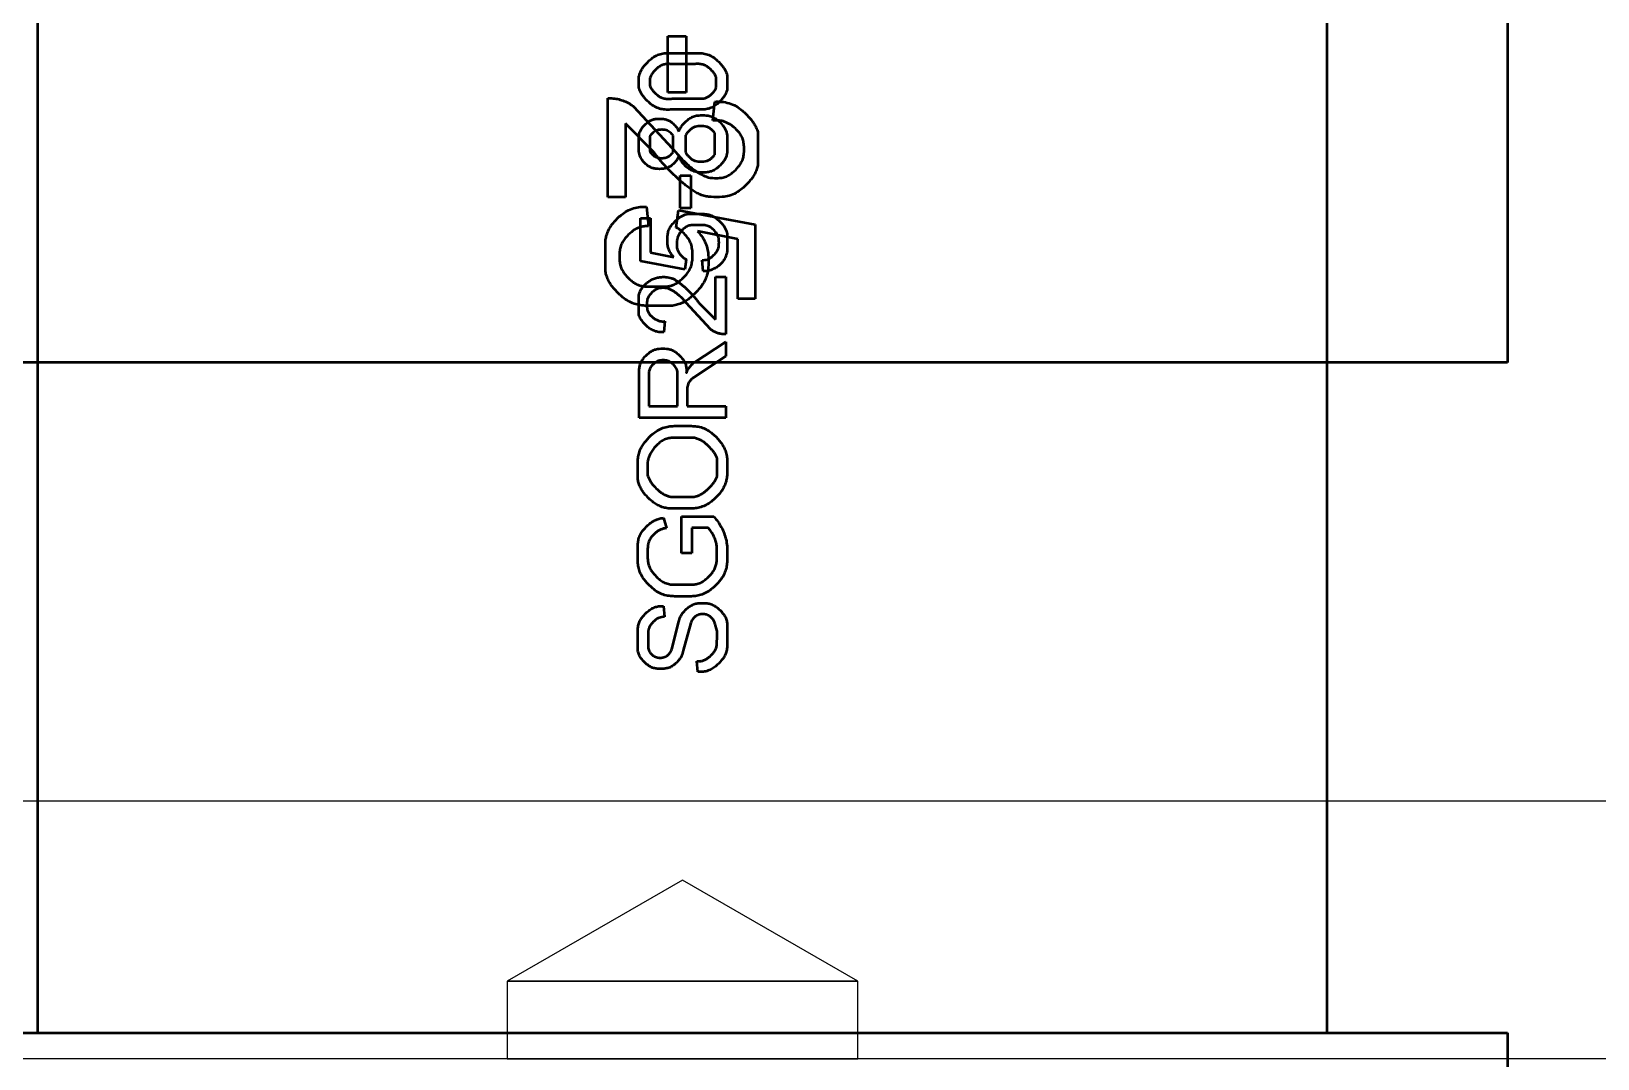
# Model space of a CAD drawing. Header units: millimetres. Extents: x 7017 to 8664, y 4331 to 5546.
# Drawn here: x 7794.73 to 7825.1, y 4644.69 to 4664.61 of the extents above; entities that cross this region are included whole.
import ezdxf

# ---------------------------------------------------------------- set-up
doc = ezdxf.new("R2010")
doc.units = ezdxf.units.MM
doc.linetypes.add('DASHED2', pattern=[0])
for name, color, linetype in [('LP', 8, 'Continuous'), ('msm_DashLine', 8, 'DASHED2'), ('PH', 71, 'Continuous'), ('PS', 13, 'Continuous'), ('PS2_O', 7, 'Continuous'), ('PS_P', 2, 'Continuous')]:
    doc.layers.add(name, color=color, linetype=linetype)
doc.layers.add('msm_OutLine', color=7, linetype='Continuous', lineweight=50)

# ---------------------------------------------------------------- blocks, each defined once
blk = doc.blocks.new('A$C341205500')
at = {"layer": 'msm_DashLine'}
for p, q in [((15.99997691236058, 23.96300135219008), (12.59997649475918, 22.00001019584124)), ((19.39997663781105, 22.00001019584124), (15.99997622020601, 23.96300135219008)), ((12.59997656628548, 22.00001023713685), (19.39997656628475, 22.00001023713685)), ((12.59997656628548, 22.00001023713685), (12.59997656628548, 20.50001023713685)), ((19.39997656628475, 22.00001023713685), (12.59997656628548, 22.00001023713685)), ((19.39997656628475, 20.50001023713685), (19.39997656628475, 22.00001023713685)), ((12.59997656628548, 20.50001023713685), (19.39997656628475, 20.50001023713685)), ((19.39997656628475, 20.50001023713685), (12.59997656628548, 20.50001023713685))]:
    blk.add_line(p, q, dxfattribs=at)
at = {"layer": 'msm_OutLine', "color": 100}
for p, q in [((3.499976566283294, 21.00001023713685), (3.499976566283294, 47.00001023713685)), ((28.49997656628329, 47.00001023713685), (28.49997656628329, 21.00001023713685)), ((15.83005299694923, 39.99795811286276), (16.20781417129911, 39.99795811286276)), ((15.15462746070261, 39.328936281815), (15.15462746070261, 39.54061897054453)), ((15.3663101491984, 39.50668705322914), (15.3663101491984, 39.36897926915663)), ((16.22466421583522, 39.78627542436789), (15.80527384412198, 39.78627542436789)), ((16.65469984774245, 39.32935570446352), (16.65469984774245, 39.53158100732162)), ((16.86638253623823, 39.57197936887496), (16.86638253623823, 39.28973578390196)), ((15.79447546572919, 39.11725359284901), (16.32802903156698, 39.11725359284901)), ((16.32802903156698, 38.90557090435414), (15.81319582564174, 38.90557090435414)), ((15.15462746070261, 38.08940037875527), (15.15462746070261, 38.38209742984054)), ((15.3644674489733, 38.38189926938958), (15.3644674489733, 38.09731470441602)), ((15.81616783742356, 38.07545217642837), (15.81616783742356, 38.40376179737723)), ((16.06065771859357, 38.4063418048745), (16.06065771859357, 38.07225777603071)), ((16.62632203427347, 38.02764095494513), (16.62632203427347, 38.45095862596008)), ((16.86638253623823, 38.40300436206053), (16.86638253623823, 38.07372017959096)), ((15.95823766792091, 36.99099089514766), (15.95823766792091, 37.62342559481931)), ((15.95823766792091, 37.62342559481931), (16.16469362359567, 37.62342559481931)), ((16.16469362359567, 37.62342559481931), (16.16469362359567, 36.99099089514766)), ((15.18337449250612, 35.96789392792653), (15.18337449250612, 36.80155785020906)), ((15.18337449250612, 36.80155785020906), (15.37937698206952, 36.80155785020906)), ((15.37937698206952, 36.80155785020906), (15.37937698206952, 36.1325360191604)), ((16.16469362359567, 36.99099089514766), (15.95823766792091, 36.99099089514766)), ((16.11111960978087, 36.87995884603515), (16.42211022655465, 36.87995884603515)), ((16.41165676044693, 36.66304942424995), (16.17122703991481, 36.66304942424995)), ((16.86638253623823, 36.49318059996131), (16.86638253623823, 36.15344295138129)), ((16.04578544659307, 35.80586520321867), (15.18337449250612, 35.96789392792653)), ((15.37937698206952, 36.1325360191604), (15.83148939133389, 36.04106819069693)), ((16.07191911186601, 35.99925432625696), (16.04578544659307, 35.80586520321867)), ((16.40296057481828, 35.76963835491733), (16.38290972864343, 35.98618749361958)), ((16.63901964834076, 34.8327464547956), (16.63901964834076, 35.65857027749644)), ((16.63901964834076, 35.65857027749644), (16.83763550443473, 35.65857027749644)), ((16.83763550443473, 35.65857027749644), (16.83763550443473, 34.54788950329385)), ((15.15462746070261, 34.92428625675348), (15.15462746070261, 35.30344975315074)), ((16.54493845334946, 34.64458406481299), (16.06930574533908, 35.15941727073823)), ((16.31757556545563, 35.15941727073641), (16.63901964834076, 34.8327464547956)), ((15.6590072005165, 34.79877268993823), (15.63810026829742, 34.58709000120689)), ((16.21826763741046, 33.9930717895013), (16.83763550443473, 34.40075696779422)), ((16.83763550443473, 34.40075696779422), (16.83763550443473, 34.12374011587326)), ((16.83763550443473, 34.12374011587326), (16.20520080477218, 33.70298810495387)), ((15.16246756028704, 32.929431612798), (15.16246756028704, 33.82058959868118)), ((15.34801658373908, 33.80490939952233), (15.34801658373908, 33.15156776764434)), ((15.90205028757555, 33.15156776764434), (15.90205028757555, 33.72650840369261)), ((16.09282604408872, 33.46517175094777), (16.09282604408872, 33.15156776764434)), ((15.34801658373908, 33.15156776764434), (15.90205028757555, 33.15156776764434)), ((16.09282604408872, 33.15156776764434), (16.83763550443473, 33.15156776764434)), ((16.83763550443473, 33.15156776764434), (16.83763550443473, 32.929431612798)), ((16.83763550443473, 32.929431612798), (15.16246756028704, 32.929431612798)), ((15.83671612438775, 32.76923224465918), (16.17384040644174, 32.76923224465918)), ((16.21826763741046, 32.54186935676535), (15.86546315619125, 32.54186935676535)), ((15.13372052848354, 31.73172573322699), (15.13372052848354, 32.12373071234379)), ((15.32449628499307, 32.07930348138052), (15.32449628499307, 31.81274009557183)), ((16.6756067797287, 31.80228662946047), (16.6756067797287, 32.13418417845514)), ((16.86638253623823, 32.1132772462488), (16.86638253623823, 31.81012672903944)), ((15.77399532772688, 31.39460145116755), (16.22872110351818, 31.39460145116755)), ((16.17122703991117, 31.16723856327371), (15.74524829592701, 31.16723856327371)), ((15.9830646499322, 30.30430493587392), (15.9830646499322, 31.01252726484381)), ((15.9830646499322, 31.01252726484381), (16.6050458834834, 31.01252726484381)), ((15.63287353523992, 30.98639359957269), (15.68775423232, 30.78516437694998)), ((16.49528448932688, 30.79561784306225), (16.18168050602253, 30.79561784306225)), ((16.18168050602253, 30.79561784306225), (16.18168050602253, 30.30430493587392)), ((15.13372052848354, 30.13443611158709), (15.13372052848354, 30.42190642961941)), ((15.32449628499307, 30.38793266476841), (15.32449628499307, 30.19977027477307)), ((16.66776668014427, 30.19454354172558), (16.66776668014427, 30.40099949739579)), ((16.86638253623823, 30.44019999531065), (16.86638253623823, 30.15534304381072)), ((16.18168050602253, 30.30430493587392), (15.9830646499322, 30.30430493587392)), ((15.87591662230261, 29.69277716844317), (16.14509337463824, 29.69277716844317)), ((15.63287353523992, 29.27794646909024), (15.64855373440514, 29.06626378037254)), ((16.17384040644174, 29.46541428054934), (15.84716959049911, 29.46541428054934)), ((15.79098221015738, 28.43905581375657), (15.92818395285212, 28.97479595189816)), ((16.1620802570651, 28.95258233641653), (16.01311836499735, 28.41422883175164)), ((15.13372052848354, 28.53575037526934), (15.13372052848354, 28.77356672927544)), ((15.33233638457386, 28.78663356191919), (15.33233638457386, 28.52529690917527)), ((16.86638253623823, 28.82844742636644), (16.86638253623823, 28.55927067402536)), ((16.29928199976348, 28.00001023713685), (16.28028143117626, 28.20901649164898)), ((-2.34337167058e-05, 21.00001023713685), (31.99997656628329, 21.00001023713685)), ((31.99997656628329, 21.00001023713685), (31.99997656628329, 16.00001023713685))]:
    blk.add_line(p, q, dxfattribs=at)
for points in [[(15.15462746070261, 39.54061897054453), (15.1729887632755, 39.6024197231236), (15.19925792865979, 39.66240041288802), (15.23314259944891, 39.71850482872742), (15.27286825591, 39.76843916921371), (15.38424349450725, 39.87984255780339), (15.4700124055671, 39.93988385927605), (15.56977736334738, 39.98117125567751), (15.67287375910018, 39.99944173982294), (15.78150918434039, 39.99944173982294), (15.79352552776618, 39.99916497166487), (15.80562325944993, 39.99860231395814), (15.81778394382854, 39.99774645735943), (15.82998857340499, 39.99659231384885)], [(16.20781417129911, 39.99795811286276), (16.21819216486256, 39.99878816245928), (16.22853213021517, 39.99940432665517), (16.23882253338525, 39.99981013186061), (16.24905222434245, 40.00001023713685), (16.35640472295199, 40.00001023713685), (16.46004420633108, 39.9816931269288), (16.56076809224396, 39.93955768526394), (16.64644608792514, 39.87982177061167), (16.75372818771211, 39.77250803683546), (16.78969888675056, 39.72834851497555), (16.82126232303199, 39.67919772573259), (16.84689953226189, 39.62658693761659), (16.86638253623823, 39.57197936887496)], [(15.80527384412198, 39.78627542436789), (15.79781345721858, 39.78692161913295), (15.79038038046929, 39.7874010641799), (15.78298434942917, 39.7877165655118), (15.77563478848606, 39.78787196746907), (15.70398265941185, 39.78787196746907), (15.63535685437455, 39.77577522104639), (15.56860039319508, 39.74791309083594), (15.51167578050445, 39.70837650368594), (15.4659949227389, 39.662808959014), (15.46588684740345, 39.66270105553485), (15.46577883720238, 39.66259312086186), (15.44045565086708, 39.63726506834792), (15.41693558146289, 39.60848678706861), (15.39624466916212, 39.57648192571469), (15.37929860959412, 39.54225438652611), (15.3663101491984, 39.50668705322914)], [(16.65469984774245, 39.53158100732162), (16.64153524812718, 39.56112458525695), (16.62562907511528, 39.58940049727971), (16.60722196430652, 39.61587887787027), (16.58690641506109, 39.63997667446893), (16.51924398694973, 39.70763910258302), (16.46135702600805, 39.74815174902687), (16.39489992725066, 39.77561038711883), (16.31708804158188, 39.78965931994207), (16.24549619491154, 39.78819273627778), (16.23857404035152, 39.78791933752746), (16.23161853139391, 39.78750421089444), (16.22463744943161, 39.78694498004643)], [(15.81319582564174, 38.90557090435414), (15.80176757418667, 38.90455425073014), (15.79038105151994, 38.9038000714736), (15.77905199823726, 38.90330392490523), (15.7677956576772, 38.90305964285562), (15.66037665178737, 38.90305964285562), (15.55774268686946, 38.9211981303024), (15.45796010084086, 38.96299667991298), (15.37314615587093, 39.02208042359871), (15.26661957603937, 39.12863576576365), (15.23075286883613, 39.17273140948419), (15.19933067391321, 39.22183345035228), (15.1738819791135, 39.27439964791756), (15.15462746070261, 39.328936281815)], [(15.3663101491984, 39.36897926915663), (15.37929819960846, 39.33959061642508), (15.39503726801559, 39.31145829163052), (15.4132893984206, 39.28511566975703), (15.4334585531542, 39.26115529980416), (15.50031265200232, 39.19428749005237), (15.55736971061924, 39.15434896653369), (15.62290099130405, 39.12727608651585), (15.70037715673243, 39.11328464816597), (15.7716450705484, 39.11490624554517), (15.77923246040882, 39.11523917105751), (15.7868583643758, 39.11574525183642), (15.79451220084957, 39.11642746916823)], [(16.32802903156698, 39.11725359284901), (16.38193218224478, 39.11725359284901), (16.43941880026614, 39.12740963495344), (16.49425891201099, 39.15028564739168), (16.54283326784207, 39.1839187198002), (16.59871912432209, 39.23982038907434), (16.61549370459761, 39.25972764706512), (16.63069219024328, 39.28159864312238), (16.64382999498412, 39.30495304165743), (16.65469984774245, 39.32935570446352)], [(16.86638253623823, 39.28973578390196), (16.84931379990667, 39.24010064935919), (16.82645970924932, 39.19224354886501), (16.79830210667205, 39.14787344541037), (16.76561679708175, 39.10736146207728), (16.67000612417542, 39.01171536659876), (16.59388955478789, 38.95842807940971), (16.50500603224282, 38.9216727483672), (16.41386173038336, 38.90557090435414), (16.32802903156698, 38.90557090435414)], [(15.15462746070261, 38.38209742984054), (15.16261534070145, 38.43224202474903), (15.17865190580414, 38.48252749690528), (15.2030883423904, 38.52974353724039), (15.23417823078125, 38.57115084868929), (15.3119124367513, 38.64892198320194), (15.36628411680431, 38.68698646119719), (15.4295275878867, 38.71311036475436), (15.49486854959105, 38.72473610344787), (15.61741142323081, 38.72473610344787), (15.68275257662754, 38.71320513922183), (15.74597162893042, 38.68702766697879), (15.80035089566445, 38.64897399321126), (15.86498828711774, 38.58433526016688), (15.88501958153211, 38.56035614991106), (15.90302505861109, 38.53391146768718), (15.91835943715705, 38.50566132239419), (15.93079731937905, 38.47617862483185)], [(15.93079731937905, 38.47617862483185), (15.94568987570892, 38.51570464528049), (15.96488065872472, 38.55369198154403), (15.98810285353829, 38.58924185290198), (16.01438501010853, 38.62125139088766), (16.09457888518591, 38.70144526596778), (16.15991556841982, 38.74716767723385), (16.23587591934483, 38.77862257931429), (16.31438825541773, 38.79247868121274), (16.46161567165109, 38.79247868121274), (16.54014017987356, 38.77860523187883), (16.61607593338704, 38.74714324675188), (16.68139119603802, 38.70143305952661), (16.77175984706992, 38.6110644084938), (16.80665470103122, 38.56554333036547), (16.83477947259234, 38.5140756610399), (16.85483518698675, 38.45875914746921), (16.86638253623823, 38.40300436206053)], [(16.62632203427347, 38.45095862596008), (16.62130999403962, 38.45730237804491), (16.61614306710908, 38.46345615000882), (16.61083767923992, 38.46940925893523), (16.60541195183032, 38.47515327454676), (16.56350602913881, 38.51707242258544), (16.5178520165864, 38.54903043346894), (16.46478027640842, 38.57101462956962), (16.40988794187069, 38.58072084028936), (16.3069931951286, 38.58072084028936), (16.25212488062243, 38.57103624035972), (16.19905599892081, 38.54905243120902), (16.1533845793565, 38.51710202071808), (16.1042117172401, 38.46792878139604), (16.09196786619941, 38.45399054870086), (16.08049863075939, 38.43897081868454), (16.07001829852743, 38.42302786784876), (16.06065771859357, 38.4063418048745)], [(15.81616783742356, 38.40376179737723), (15.8114607072057, 38.41002538316297), (15.80656206317508, 38.41607634143111), (15.80149386815538, 38.42189849433817), (15.79628137340478, 38.4274791310354), (15.76183231299001, 38.46193043842868), (15.72529029253565, 38.48750325149467), (15.68210431044281, 38.50519112848724), (15.63889540935998, 38.51284727759958), (15.5565495564515, 38.51284727759958), (15.5126258978853, 38.50508791212087), (15.4695775136388, 38.48706535657129), (15.4336058445806, 38.46190916243631), (15.39559828818165, 38.42388861410564), (15.38703600905865, 38.4142997177978), (15.3789230498769, 38.40405188415752), (15.37137386968971, 38.39322128293043), (15.3644674489733, 38.38189926938958)], [(15.93079731937905, 38.00577264987442), (15.91834310684862, 37.97571577076906), (15.90288413461167, 37.9469042628034), (15.88464522460345, 37.9199348285656), (15.86429965884599, 37.89551009626121), (15.79928486967401, 37.83049391811255), (15.74487961665363, 37.79242206619074), (15.68163038357307, 37.76623212884988), (15.61625810241458, 37.75469569537017), (15.49365678936374, 37.75469569537017), (15.42825625573823, 37.76625293767211), (15.36501096008578, 37.79246342153692), (15.31061332134777, 37.83054611686202), (15.23395339406852, 37.90724261868854), (15.2037490623261, 37.94711417882081), (15.17985272110309, 37.99228319046324), (15.16336922487608, 38.04085356108317), (15.15462746070261, 38.08940037875527)], [(15.3644674489733, 38.09731470441602), (15.37137386968971, 38.08599269087426), (15.3789230498769, 38.07516208964807), (15.38703600905865, 38.06491425600689), (15.39559828818165, 38.05532535969905), (15.4336058445806, 38.01730481136838), (15.4701447641346, 37.99172757749966), (15.51308848576082, 37.97379773910234), (15.5565495564515, 37.96636669620511), (15.63889540935998, 37.96636669620511), (15.6828075522244, 37.97411757992177), (15.72584626488606, 37.99178953386581), (15.76183231299001, 38.01728353537601), (15.79628137340478, 38.0517348427702), (15.80149386815538, 38.05731547946652), (15.80656206317508, 38.06313763237449), (15.8114607072057, 38.06918859064172), (15.81616783742356, 38.07545217642837)], [(16.86638253623823, 38.07372017959005), (16.85468231179402, 38.01847341527628), (16.83477559546373, 37.96388811964425), (16.8066411649379, 37.91279629353994), (16.77203413543612, 37.86772422421745), (16.68204464608789, 37.7776961142481), (16.61676648061621, 37.73199611380551), (16.54086860419193, 37.70054029433322), (16.46238053884736, 37.68666906478666), (16.31524219841594, 37.68666906478666), (16.23678967876185, 37.70051411181157), (16.16088685193608, 37.73194407994743), (16.09559910469397, 37.77763043694722), (16.01503042508557, 37.85819520324731), (15.98839104998478, 37.89073404933788), (15.96493738374556, 37.92690991218387), (15.94564000216633, 37.96557262869828), (15.93079731937905, 38.00577264987442)], [(16.06065771859357, 38.07225777603071), (16.07001829852743, 38.05557171305645), (16.08049863075939, 38.03962876222067), (16.09196786619941, 38.02460903220435), (16.1042117172401, 38.01067079950917), (16.1533845793565, 37.96149756018622), (16.19904290589693, 37.9295456994405), (16.25212488062243, 37.90756334054549), (16.3069931951286, 37.89787874061585), (16.40988794187069, 37.89787874061585), (16.46477227587457, 37.90757514013876), (16.5178520165864, 37.92956914743627), (16.56350602913881, 37.96152715831977), (16.60541195183032, 38.00344630635846), (16.61083767923992, 38.00919032196998), (16.61614306710908, 38.01514343089639), (16.62130999403962, 38.0212972028603), (16.62632203427347, 38.02764095494513)], [(15.83148939133389, 36.04106819069693), (15.78593932508011, 36.09556478582817), (15.74775319358014, 36.1601774961664), (15.72208790617151, 36.23188776633287), (15.71058464983071, 36.30510154738022), (15.71058464983071, 36.45253154462443), (15.72533046098397, 36.53603283852499), (15.75878808649941, 36.61679976169853), (15.80740772097488, 36.68626692391172), (15.90164905634811, 36.78050037174398), (15.94749904047057, 36.81605810228302), (15.99922444178446, 36.84527120451912), (16.05473413057553, 36.86669210728996), (16.11111960978087, 36.87995884603606)], [(16.42211022655465, 36.87995884603515), (16.4906550365049, 36.87094178640746), (16.5600111591375, 36.85051071783255), (16.62468711834299, 36.81819954987623), (16.68240120671544, 36.77548027069315), (16.76667368881681, 36.69117466814805), (16.80087405288577, 36.64779797545452), (16.82963775416283, 36.59900169292541), (16.85161090527254, 36.54677459613868), (16.86638253623823, 36.49318059996131)], [(16.17122703991117, 36.66304942424995), (16.13116587701006, 36.65422615319858), (16.09166053279114, 36.63953069496893), (16.05468684421066, 36.61897467223662), (16.02203496987204, 36.59381063145156), (15.97530986424681, 36.5470871423031), (15.95733338957507, 36.52550620586862), (15.94120758639474, 36.50168410026981), (15.91390567668714, 36.45075893723515), (15.89727846782989, 36.39547088302606), (15.89148171508714, 36.36699259982197), (15.88921084107278, 36.3392307989925), (15.88921084107278, 36.25802433069384), (15.89940726476561, 36.20027884676347), (15.92254366746783, 36.14442275630608), (15.95616584166055, 36.09638066284788), (16.00778510133023, 36.04476140318002), (16.02230863030127, 36.03198857592361), (16.03795007818917, 36.02001407731404), (16.05454828967049, 36.00905755143776), (16.07191911186601, 35.99925432625696)], [(16.38290972864343, 35.98618749361958), (16.43156664554044, 35.98859063437067), (16.48235972540351, 35.9998308538643), (16.53084146205583, 36.02150215796883), (16.57281287763908, 36.05154347916414), (16.64292136744189, 36.12167477952244), (16.67474046925417, 36.16714413067712), (16.69664299887518, 36.22001577212359), (16.70629767609717, 36.27468370040515), (16.70629767609717, 36.37719948624908), (16.69664299887518, 36.43186741453064), (16.67474046925417, 36.48473905597712), (16.64292136744189, 36.53020840713179), (16.57678626095367, 36.59636503139154), (16.54057187179205, 36.62328385929595), (16.49942279332026, 36.64386759986064), (16.45517845856375, 36.65717170220705), (16.41165676044693, 36.66304942424995)], [(16.86638253623823, 36.15344295138129), (16.86283891805942, 36.13508613839258), (16.85836396829836, 36.11677231068279), (16.85295307143315, 36.09861958712281), (16.84654161037906, 36.08048908187538), (16.83922937625175, 36.06272843414899), (16.83912766301364, 36.06248187659276), (16.82465697722364, 36.02747419972548), (16.80668853671159, 35.9939195766583), (16.78565378640997, 35.96271591129607), (16.76203258279202, 35.93422212295991), (16.73686126861139, 35.90894068006219), (16.73668631290639, 35.90876518867299), (16.73651128308484, 35.90858985241266), (16.71130559973608, 35.88337302573018), (16.68310880082572, 35.85984437055231), (16.65199217633926, 35.83872835100647), (16.61848751848811, 35.82064193495989), (16.58351328290883, 35.80605258099695), (16.58323891859618, 35.80593838367076), (16.5482733194367, 35.79141699125557), (16.51185753519894, 35.7803903382619), (16.47495809090469, 35.7731918198142), (16.43838801564925, 35.76975517751453), (16.40296057481828, 35.76963835491733)], [(15.15462746070261, 35.30344975315074), (15.16864015907413, 35.35129293182399), (15.18882321129058, 35.39775964161436), (15.21495890389997, 35.44119051736925), (15.24566059424978, 35.47988551825802), (15.30517416990551, 35.53942324967284), (15.33475280143466, 35.56406989574589), (15.36740984775315, 35.58615871857), (15.43721279174133, 35.62361688133387), (15.51299934388226, 35.64650022391379), (15.55204413349566, 35.6540466562019), (15.59010792425397, 35.65748652144248), (15.67874824816681, 35.65748652144248), (15.73265888203605, 35.65074961851951), (15.78632586468666, 35.63604503062197), (15.83738064768477, 35.61369680806911), (15.8837567218834, 35.58539601472512)], [(15.8837567218834, 35.58539601472603), (15.93694773291645, 35.54685576772226), (15.98822280204695, 35.50644580537846), (16.03740882113198, 35.46438108702932), (16.08435373201792, 35.42092753607449), (16.1688294962878, 35.33655367325173), (16.20782336530101, 35.29486257178542), (16.2457344133436, 35.25137185110361), (16.28237190348591, 35.20618404884408), (16.31757556545563, 35.15941727073641)], [(15.77660869425745, 35.4103004573808), (15.74945756123634, 35.42383352454635), (15.72059455840281, 35.43424383821184), (15.69070713766632, 35.44108803454674), (15.66098890684952, 35.44424987190632), (15.58366360506989, 35.44424987190632), (15.53169452732254, 35.43506871652335), (15.48143366013028, 35.41424302902396), (15.43820394313661, 35.38398213234359), (15.36933672208033, 35.31509290974736), (15.33909636970202, 35.27187957070055), (15.31828081415733, 35.22163142239606), (15.30910537701857, 35.16967646667672), (15.30910537701857, 35.0722487149842), (15.31828081415733, 35.02029375926486), (15.33909636970202, 34.97004561096037), (15.36933672208033, 34.92683227191355), (15.41798320537782, 34.87817024715059), (15.43370690169104, 34.86465574753674), (15.45082909104167, 34.85220714022671), (15.46907902919338, 34.84114362745368), (15.48817662148213, 34.83162472450658)], [(16.06930574533908, 35.15941727073823), (16.05526474897488, 35.17655189515699), (16.04087790528138, 35.19323099434314), (16.02617882909544, 35.2094346135882), (16.01120367118347, 35.22514684459202), (15.95788777437338, 35.27844597561216), (15.91663919142957, 35.31502991139496), (15.87240994016975, 35.34953328549364), (15.82558350583349, 35.38141114208702), (15.77660869425745, 35.4103004573808)], [(15.63810026829742, 34.58709000120689), (15.55985608587071, 34.58834231288893), (15.47701169118227, 34.60418491369819), (15.39813597037937, 34.63791574838706), (15.32855719460713, 34.68654034955944), (15.24381445632753, 34.77131629008545), (15.21598103463111, 34.80509624127535), (15.19127707432199, 34.84255071200459), (15.17073985690513, 34.8825940495235), (15.15462746070261, 34.92428625675348)], [(15.48817662148213, 34.83162472450658), (15.51532241098539, 34.81809432068167), (15.54418084175632, 34.80768472098953), (15.57406631356571, 34.80083906675009), (15.6037877298877, 34.7976753097546), (15.63765144483477, 34.7976753097546), (15.64294817520567, 34.79778223801804), (15.64827719043024, 34.79799918253502), (15.65363232389063, 34.79832869749225), (15.6590072005165, 34.79877268993823)], [(16.83763550443473, 34.54788950329385), (16.777529558276, 34.54996149381623), (16.71509959809555, 34.56035517491091), (16.65396105422769, 34.58031035870317), (16.59624226725282, 34.60920733261446), (16.54493845334946, 34.64458406481299)], [(15.16269570505756, 33.82855185010794), (15.16516911336294, 33.89469890314558), (15.17977707948739, 33.96409737476279), (15.20894719532953, 34.03051706157385), (15.2498113890324, 34.08791775280861), (15.34461257050134, 34.18271893427755), (15.40560828911475, 34.2254059376628), (15.47652194405237, 34.25478615559678), (15.5498511175465, 34.26774089873925), (15.68733759701718, 34.26774089873925), (15.76065633978942, 34.25480102292477), (15.83159107882602, 34.22542687347959), (15.89260515444403, 34.18272939264807), (15.98983119714103, 34.08550334995107), (16.03252483594406, 34.0244994431323), (16.06190364273789, 33.95357302017146), (16.07548937444881, 33.87663278112814), (16.07481963529426, 33.8047150117518), (16.07475629144392, 33.80130463096339), (16.07466068752547, 33.79788466692116), (16.07453247839294, 33.79445593341006)], [(15.90205028757555, 33.72650840369261), (15.90290470821492, 33.73343503771139), (15.90353747180779, 33.74034204292093), (15.90395216071192, 33.74721111090093), (15.90415516970825, 33.75402424517415), (15.90415516970825, 33.80292820319846), (15.89621398186864, 33.84790107149456), (15.87819472216142, 33.89140234674505), (15.85200941892253, 33.92881704958745), (15.79237935047422, 33.98844711803395), (15.75495875537308, 34.01463374264949), (15.71145453477584, 34.03264955624672), (15.6664861046338, 34.04058680200978), (15.58216708229156, 34.04058680200978), (15.53719479040228, 34.03264405002938), (15.4936983832813, 34.0146259913472), (15.45628458551801, 33.98844324874699), (15.40278884335203, 33.93494750658192), (15.38139269941166, 33.90646547421238), (15.36471576784243, 33.87415282038546), (15.3535271320834, 33.83940252690809), (15.34801658373908, 33.80490939952233)], [(15.16246756028704, 33.82058959868118), (15.16249919743132, 33.82217793641939), (15.16253779327235, 33.82376841078712), (15.1625833858343, 33.82536094203806), (15.16263601152241, 33.82695544916896), (15.16269570505756, 33.82855185010794)], [(16.07453247839294, 33.79445593341097), (16.09038339017934, 33.83331095192716), (16.11017589240146, 33.87056927024423), (16.13335963382997, 33.90482786884331), (16.1598434328007, 33.93699687465141), (16.19357709769611, 33.97073138998076), (16.1995251116241, 33.97645032346554), (16.2056255178868, 33.98208601447277), (16.21187456774351, 33.98762938276013), (16.21826763741046, 33.9930717895013)], [(16.20520080477218, 33.70298810495387), (16.20107212000948, 33.69950245240943), (16.19704026188992, 33.69594774111829), (16.19310856988523, 33.69233007382627), (16.18927974067992, 33.68865589167581), (16.15240567056026, 33.65178005963935), (16.12321778847763, 33.61032232883917), (16.10359464375142, 33.56120812779227), (16.09344819577382, 33.5122673099977), (16.09282604408872, 33.46517175094777)], [(15.13372052848354, 32.12373071234379), (15.15079085265097, 32.21783851786222), (15.18250656239252, 32.3115885780644), (15.2288791516803, 32.39898223491491), (15.28781170007278, 32.47673798660162), (15.42620639636152, 32.61513268289036), (15.51648711593953, 32.68104974276685), (15.62080872241131, 32.7305709773018), (15.72981433611858, 32.75913000268793), (15.83671612438775, 32.76923224465918)], [(15.86546315619125, 32.54186935676535), (15.78232880223004, 32.53835237091607), (15.69528726529825, 32.51964770626273), (15.61247971681223, 32.4831550788831), (15.54010191725683, 32.43149882763373), (15.45138502392001, 32.34278193429691), (15.42253990585596, 32.30815360949964), (15.39669163692088, 32.26991143845135), (15.37463897941052, 32.22883021293728), (15.35690666515802, 32.18595638380339), (15.35680591125129, 32.18571238211553), (15.34822340461687, 32.16489385485875), (15.34065759059376, 32.14365747508054), (15.33421231510511, 32.12235552231959), (15.32882617573705, 32.10086129567389), (15.32449628499307, 32.07930348138052)], [(16.17384040644174, 32.76923224465918), (16.27862765963437, 32.76116033819198), (16.38679260398931, 32.73454003145434), (16.48832004966243, 32.68749432001368), (16.57860801672359, 32.62219660886876), (16.71801851797136, 32.48276839412301), (16.77815869301048, 32.40173168931233), (16.82452277934499, 32.30904029934027), (16.8535488166126, 32.21058598464151), (16.86638253623823, 32.1132772462488)], [(16.6756067797287, 32.13418417845514), (16.65322341097635, 32.1853585851959), (16.62599513872192, 32.234354757642), (16.594326754348, 32.2802243640208), (16.55928939122532, 32.32192506629417), (16.47369236988379, 32.40752208763388), (16.41764388859156, 32.45228623766343), (16.35483382876919, 32.49063711537656), (16.28761086034865, 32.52059789577652), (16.21826763741046, 32.54186935676535)], [(15.74524829592701, 31.16723856327371), (15.65277440193313, 31.18374783538911), (15.5605789187357, 31.21470924689493), (15.47487987028944, 31.26009697065001), (15.39816233284728, 31.31804927194844), (15.27951534444583, 31.43671208866635), (15.22884687268743, 31.50131402609986), (15.18652756806478, 31.57411292715096), (15.15464275852355, 31.65199498336733), (15.13372052848354, 31.73172573322699)], [(15.32449628499307, 31.81274009557183), (15.34564022037739, 31.75701675695564), (15.3728079055727, 31.70347840743125), (15.40580641513588, 31.65294457234813), (15.44271173694506, 31.60824908744871), (15.52876168275179, 31.52219914164198), (15.58255035750699, 31.47937680575615), (15.64289152229685, 31.44286560394812), (15.70746403179874, 31.4144845265937), (15.77399532772688, 31.39460145116755)], [(16.86638253623823, 31.81012672903944), (16.85046384832822, 31.71593842766652), (16.81962468793063, 31.62176620626087), (16.77377691097354, 31.53406240238655), (16.71483964522486, 31.4558410260388), (16.57726664537768, 31.31826802619344), (16.48792922656503, 31.2531812576708), (16.3846094692999, 31.20448676577962), (16.27679358378737, 31.1766952334674), (16.17122703991117, 31.16723856327371)], [(16.22872110351818, 31.39460145116755), (16.29533553166038, 31.41625631630086), (16.35971979177339, 31.44598270477854), (16.41913079955702, 31.48309228128346), (16.47376317184899, 31.52670671951091), (16.55822667629036, 31.61117038768043), (16.59376229312693, 31.65358036084035), (16.6257969515791, 31.70028926380019), (16.65321174485507, 31.75018835269748), (16.6756067797287, 31.80228662946047)], [(16.6050458834834, 31.01252726484381), (16.68362212465581, 30.91615526844635), (16.75248062599348, 30.80711374064413), (16.80657463513853, 30.68901081767308), (16.84470774917645, 30.56448024110887), (16.86638253623823, 30.44019999531065)], [(15.13372052848354, 30.42190642961941), (15.13732874424386, 30.5080941862816), (15.15668712149636, 30.59834746139768), (15.1949024760288, 30.68466773431101), (15.24804318489987, 30.75925407950399), (15.35824274413244, 30.86948599749849), (15.41838118555461, 30.91479150713258), (15.48707520484459, 30.9504375758479), (15.55991175548843, 30.97427923219038), (15.63287353523992, 30.98639359957269)], [(15.68775423232, 30.78516437694998), (15.63410069776728, 30.7776919683829), (15.57994801898894, 30.76137324107549), (15.5295279888087, 30.7359872639945), (15.48441943552461, 30.70245140988663), (15.40551702123048, 30.62353195526066), (15.36826233437023, 30.57146224523785), (15.34132536690959, 30.51090521295373), (15.32746188481906, 30.4482910987017), (15.32449628499307, 30.38793266476841)], [(16.66776668014427, 30.40099949739579), (16.65681181639229, 30.48628429514065), (16.63359672326987, 30.57252407448414), (16.59742573737822, 30.65502621130599), (16.54993893969004, 30.73025036060972), (16.49528448932688, 30.79561784306225)], [(15.84716959049911, 29.46541428054934), (15.73905753807048, 29.47244321330982), (15.6269266401614, 29.4988330468268), (15.52135706015906, 29.54691222738984), (15.42775768215142, 29.61427537722466), (15.28454727914141, 29.75750195185083), (15.22324086129447, 29.84018094802832), (15.17604610530179, 29.93477240496668), (15.14660814277522, 30.03522221641197), (15.13372052848354, 30.13443611158709)], [(15.32449628499307, 30.19977027477307), (15.33264216333191, 30.12427370214027), (15.35371514467261, 30.04723780441145), (15.38839656395794, 29.97541053488294), (15.43557021158995, 29.9110532013583), (15.54622267986633, 29.80039028126612), (15.619341870879, 29.74866257713165), (15.70467480891966, 29.71216569891567), (15.7923194094692, 29.69474876911409), (15.87591662230261, 29.69277716844317)], [(16.14509337463824, 29.69277716844317), (16.22406007118479, 29.69580706566921), (16.3068756977118, 29.71331082584857), (16.38618242191296, 29.74824533510582), (16.45463032531916, 29.79694871093216), (16.56183695208529, 29.90416654833371), (16.60821916836358, 29.96812471270732), (16.64248042329564, 30.0423202837228), (16.66179952791208, 30.11932125902331), (16.66776668014427, 30.19454354172558)], [(16.86638253623823, 30.15534304381072), (16.85634349216707, 30.05185270732636), (16.82836502594364, 29.94583460341255), (16.78033482577666, 29.8454294398598), (16.71662262722748, 29.75824795924109), (16.57342018484997, 29.61504551686357), (16.48553246313168, 29.55091301765515), (16.38385668535557, 29.50292097106467), (16.27785098129243, 29.47510699927625), (16.17384040644174, 29.46541428054934)], [(15.13372052848354, 28.77356672927544), (15.13529420318082, 28.84963178355338), (15.15100174222243, 28.93001088283563), (15.18416727018121, 29.00732113439972), (15.23115797575883, 29.07389510873054), (15.33717624432393, 29.17991337729563), (15.40268526065847, 29.2264086534924), (15.4792713116185, 29.25932701141755), (15.55765419916861, 29.27560623070985), (15.63287353523992, 29.27794646909024)], [(15.92818395285212, 28.97479595189816), (15.94102289969669, 29.02433194343939), (15.96066018555211, 29.07275215332447), (15.98693859454579, 29.11803024276287), (16.0183987773089, 29.15819257349722), (16.10351131004791, 29.24330147404908), (16.16731518158122, 29.28794959626339), (16.24149276901881, 29.31866527414059), (16.31816219965913, 29.3321957311482), (16.46193485848926, 29.3321957311482), (16.53861799868901, 29.31864787433278), (16.61277372304176, 29.28792376799538), (16.67655809476491, 29.24328510490886), (16.77819690887918, 29.14164629079642), (16.82284085686842, 29.07787146923056), (16.85357667825883, 29.00370516397743), (16.86712723146775, 28.92701051378663), (16.86712723146775, 28.84981082272589), (16.86705410438299, 28.84450191254018), (16.86690642144822, 28.83916983204017), (16.86668292084141, 28.83381737386662), (16.86638253623823, 28.82844742636644)], [(15.64855373440514, 29.06626378037254), (15.6001039607072, 29.0623516868427), (15.55016057222747, 29.04989591153571), (15.50320174183798, 29.02800472715262), (15.4616177653952, 28.99787368944271), (15.40936558794419, 28.94560717955846), (15.39177501955419, 28.92448511699149), (15.37601089308737, 28.90115876122854), (15.36252039835381, 28.8760218849693), (15.35168054740643, 28.84978492324808), (15.35158530420449, 28.84955381349846), (15.3464996960538, 28.83718228946145), (15.3420025820451, 28.82457015944965), (15.33817756321878, 28.81201385515669), (15.33495575219786, 28.79934472626701), (15.33233638457386, 28.78663356191919)], [(16.63117954875997, 28.92252862135592), (16.62544561183677, 28.9503857891832), (16.6155345695006, 28.97795351687637), (16.60141772439965, 29.00376534592215), (16.58398825985569, 29.0265214699557), (16.53887905152806, 29.07164484950135), (16.50629528170248, 29.09445296258855), (16.46841262213638, 29.11014851034724), (16.42924446122197, 29.11706734126528), (16.3558129125413, 29.11706734126528), (16.31665368741596, 29.11015509193203), (16.27876978099448, 29.0944660414807), (16.24618360534805, 29.07166135894022), (16.20523589149525, 29.0307106369828), (16.19130566489184, 29.0135220872362), (16.1791813980999, 28.99434813566131), (16.16938509994725, 28.97384239722396), (16.1620802570651, 28.95258233641653)], [(16.66776668014427, 28.60369790498771), (16.67084825348502, 28.62277456353786), (16.67312961175412, 28.64184038678013), (16.67461968972566, 28.66081018483601), (16.67534461073228, 28.67959772533322), (16.67534461073228, 28.74229585304238), (16.67122687665687, 28.78791664673918), (16.66241392647498, 28.83398344557281), (16.64894913102398, 28.87913432083769), (16.63117954875997, 28.92252862135592)], [(16.28028143117626, 28.20901649164898), (16.33869523505564, 28.20970196628878), (16.40066729495447, 28.22130946475954), (16.46039080729679, 28.24652313559363), (16.5118401286818, 28.28272853120507), (16.59471880657657, 28.36562640144166), (16.63139896397479, 28.41804020568725), (16.65664641790136, 28.47898550130594), (16.66787373630723, 28.54255739828568), (16.66777452201495, 28.60212883431996), (16.66777278184236, 28.60265155970046), (16.66777016854758, 28.60317458452846), (16.66776668014427, 28.60369790498771)], [(16.86638253623823, 28.55927067402536), (16.86484869880951, 28.47498432948396), (16.84762886080352, 28.38581954773508), (16.81096112813975, 28.2999935114467), (16.75888479389687, 28.22611369847345), (16.63935987795048, 28.10655009229686), (16.56371844671958, 28.0534943149687), (16.47497074703642, 28.01690516542021), (16.38480121847169, 28.0003758372568), (16.29928199976348, 28.00001023713685)], [(16.01311836499735, 28.41422883175164), (16.00236693877741, 28.36408683502759), (15.98419638851556, 28.31457133063213), (15.95859537685828, 28.2682214483084), (15.92714688463093, 28.22731726024722), (15.84521234111162, 28.14538371787876), (15.78568704154168, 28.10372942470985), (15.71648468517378, 28.07507443911345), (15.6449589803924, 28.06245210708767), (15.51081448420155, 28.06245210708767), (15.43925670274621, 28.07509806536746), (15.37005881536606, 28.10377637900092), (15.31054216156554, 28.1454429836258), (15.21574348735157, 28.24028532873308), (15.17411732119945, 28.29977059984412), (15.14545970963445, 28.36894398241111), (15.13282590110248, 28.44047293320909), (15.13282590110248, 28.51313106535417), (15.1329135571068, 28.51874874396799), (15.13309080948602, 28.52439375891481), (15.13335934090355, 28.5300622881141), (15.13372052848354, 28.53575037526934)], [(15.33233638457386, 28.52529690917436), (15.33218319930529, 28.52260380464395), (15.33206923462785, 28.51991955305311), (15.33199394061376, 28.51724565285804), (15.33195666416941, 28.51458355282011), (15.33195666416941, 28.47648045232472), (15.33863434875457, 28.43866701922252), (15.35378382707131, 28.40209539819534), (15.37579275561438, 28.37064393417404), (15.42591689479741, 28.32050156590867), (15.45738312203684, 28.29847524514571), (15.49396608979077, 28.28331798587988), (15.53179038420058, 28.27663641382333), (15.60270138510532, 28.27663641382333), (15.64051649137764, 28.28331121869451), (15.67710074118077, 28.29846179692595), (15.70856944264597, 28.3204845906339), (15.74861496359517, 28.36053441231343), (15.76249777470002, 28.37778663674635), (15.77447789007783, 28.39707284661563), (15.78402909601937, 28.41771076278928), (15.79098221015738, 28.43905581375657)]]:
    blk.add_spline(points, degree=3, dxfattribs=at)
blk = doc.blocks.new('A$C4C4A49080')
at = {"layer": 'msm_DashLine'}
for p, q in [((4.999981972345267, 7.833336057225097), (4.999981972345267, 2.564946044e-06)), ((29.99998197234527, 2.564946044e-06), (29.99998197234527, 7.833336057225097))]:
    blk.add_line(p, q, dxfattribs=at)
at = {"layer": 'msm_OutLine', "color": 100}
for p, q in [((33.49998197234527, 22.00000256494604), (33.49998197234527, 2.564946044e-06)), ((17.21567824912199, 5.23434276054104), (17.21567824912199, 6.325933047232866)), ((17.21567824912199, 6.325933047232866), (17.57202383857293, 6.325933047232866)), ((17.57202383857293, 6.325933047232866), (17.57202383857293, 5.23434276054104)), ((17.57202383857293, 5.23434276054104), (17.21567824912199, 5.23434276054104)), ((16.05417205565391, 3.208134674689063), (16.05417205565391, 5.125183731871402)), ((16.55937086601625, 4.958287696304069), (17.38031893285734, 4.069679074504165)), ((18.08849940809523, 4.692156180130041), (18.12458503740709, 5.057523176912582)), ((16.95180208477905, 4.069679074506894), (16.3969855341129, 4.633517032500095)), ((16.3969855341129, 4.633517032500095), (16.3969855341129, 3.208134674689063)), ((18.95906521524012, 4.47551817709973), (18.95906521524012, 3.821077189041716)), ((16.3969855341129, 3.208134674689063), (16.05417205565391, 3.208134674689063)), ((16.80442647920427, 3.016429768970738), (16.83903449318314, 2.642663218018242)), ((17.37580822919335, 2.620109699699242), (17.42091526583317, 2.95390177083209)), ((17.42091526583317, 2.95390177083209), (18.90944747493631, 2.674238143667026)), ((18.5711447001413, 2.39006381283798), (17.79079296627606, 2.54793844107644)), ((18.90944747493631, 2.674238143667026), (18.90944747493631, 1.235323674865867)), ((16.00455431535011, 1.767586707210285), (16.00455431535011, 2.353978183525214)), ((18.5711447001413, 1.235323674865867), (18.5711447001413, 2.39006381283798)), ((16.78941675287933, 1.474390969055094), (17.20440148996204, 1.474390969055094)), ((18.90944747493631, 1.235323674865867), (18.5711447001413, 1.235323674865867)), ((17.30814767423362, 1.100002564946408), (16.77137393822341, 1.100002564946408)), ((33.49998197234527, 2.564946044e-06), (1.499981972345267, 2.564946044e-06))]:
    blk.add_line(p, q, dxfattribs=at)
for points in [[(16.05417205565391, 5.125183731871402), (16.15784415864982, 5.121609915492627), (16.26557066227542, 5.1036908759379), (16.37110954310265, 5.069264441311134), (16.47077364864163, 5.01938023103412), (16.55937086601625, 4.958287696304069)], [(18.12458503740709, 5.057523176912582), (18.25970164970931, 5.055360612146615), (18.40272966211705, 5.027990925071208), (18.53887350446166, 4.969737286409327), (18.65896509965751, 4.885796275309986), (18.80519223916053, 4.739464830739962), (18.85320427177794, 4.681184002903137), (18.89582409217837, 4.616560606749772), (18.93126055177345, 4.547465128789554), (18.95906521524012, 4.47551817709973)], [(17.88551774321968, 3.636651522764623), (17.93238572840346, 3.613290892071745), (17.98220710819078, 3.595322230403326), (18.03379423346632, 3.58351033152303), (18.08508548755708, 3.578054404114482), (18.21856869044859, 3.578054404114482), (18.30828361759995, 3.593910723491717), (18.39503831183538, 3.629867560862294), (18.46965690707657, 3.682110016666229), (18.58849311432641, 3.801015319205362), (18.64067103607158, 3.875582493147704), (18.67659602269123, 3.962297210989163), (18.69243437881232, 4.051967761717606), (18.69243437881232, 4.220136914596878), (18.67659602269123, 4.309807465324411), (18.64067103607158, 4.396522183165871), (18.58849311432641, 4.471089357108212), (18.50455370411873, 4.555077572456867), (18.47740520797015, 4.57841614699646), (18.44784172999061, 4.599912920754832), (18.4163305682996, 4.619017058459576), (18.38335514795108, 4.635453152736773)], [(18.38335514795108, 4.635453152736773), (18.33650395340737, 4.658805414581366), (18.28669693564734, 4.676771835149339), (18.23511592816794, 4.688588314966182), (18.18381466549181, 4.694050272200002), (18.12535998562817, 4.694050272200002), (18.11621789535275, 4.69386572377789), (18.10701994355259, 4.693491285800519), (18.09777677806778, 4.69292253859112), (18.08849940809523, 4.692156180130041)], [(17.70057889299642, 3.334434377279649), (17.60907453101026, 3.40073506689987), (17.52084834166453, 3.470246574911471), (17.43619967020641, 3.542600692590895), (17.3553914084041, 3.617341428751388), (17.20949857109008, 3.762913908894916), (17.14192903141156, 3.835103088829783), (17.07624421926812, 3.910417247524492), (17.01277576998473, 3.98867776251609), (16.95180208477905, 4.069679074506894)], [(17.38031893285734, 4.069679074503256), (17.40451294276136, 4.040154440909646), (17.42930439157135, 4.011410325317229), (17.45463511586422, 3.983482150730197), (17.48044070637843, 3.956400364911133), (17.5724563737931, 3.864384697497371), (17.64373368499582, 3.801149872871065), (17.72011329118686, 3.741571360996204), (17.80095059773885, 3.686536082817838), (17.88551774321968, 3.636651522764623)], [(18.95906521524012, 3.821077189041716), (18.93488186817194, 3.73850863842199), (18.90005338389892, 3.658324064111184), (18.85496043291641, 3.583386502004032), (18.80199834362429, 3.516623453263492), (18.65403976085145, 3.368555535986161), (18.54038808221594, 3.288970399129539), (18.40827545026696, 3.234145436005747), (18.27155628380206, 3.21000525133968), (18.05444280790471, 3.21000525133968), (17.96139869237959, 3.221628864335798), (17.86876550097077, 3.247005848133085), (17.78063450695481, 3.285580794355155), (17.70057889299642, 3.334434377279649)], [(16.00455431535011, 2.353978183525214), (16.02298753857758, 2.449466809754995), (16.05601913018108, 2.544270274741393), (16.1038893733712, 2.633042753755944), (16.1634024447194, 2.711233770371109), (16.31562175038925, 2.863575602618766), (16.42434511668034, 2.939825558656594), (16.55071530493296, 2.992414255676522), (16.68153010918832, 3.016024516069592), (16.80442647920427, 3.016429768970738)], [(16.83903449318314, 2.642663218018242), (16.75506147218039, 2.638515832576559), (16.66741034553706, 2.619119364214384), (16.58375348606205, 2.581730415803577), (16.51132358214454, 2.529903264195127), (16.39031089379569, 2.408890575847181), (16.33537079338203, 2.330413495729772), (16.29754176284769, 2.239142442152115), (16.28086280770003, 2.14475455658885), (16.28086280770003, 1.967767072300376), (16.29752859914879, 1.873414035194401), (16.33532964413826, 1.782172295585042), (16.39023117986653, 1.703712863950386), (16.50435130376354, 1.589525163228245), (16.56686462429207, 1.543049272545431), (16.6378970310252, 1.507509821698477), (16.71427694771046, 1.484538801246345), (16.78941675287933, 1.474390969055094)], [(17.20440148996204, 1.474390969055094), (17.27354233689402, 1.489618895279818), (17.3417266647848, 1.514981350188464), (17.40554354349661, 1.550459654429687), (17.46190174391813, 1.593892204059557), (17.5755910828484, 1.707574391045455), (17.63362747561405, 1.790497543841411), (17.67345165967345, 1.886954169122873), (17.69116501433018, 1.986582124166489), (17.69116501433018, 2.173469675167325), (17.67356575476515, 2.273139058903325), (17.63363209113595, 2.369547053511269), (17.57560002828541, 2.452468223498727), (17.48650409922993, 2.54156415255602), (17.46143611419757, 2.563610340528612), (17.43443868006943, 2.584278484687275), (17.40579006020562, 2.603189450477657), (17.37580822919335, 2.620109699699242)], [(17.79079296627606, 2.54793844107644), (17.86941376588948, 2.45387566053887), (17.93532173163476, 2.342354762595278), (17.979620255388, 2.218584329012629), (17.99947607855574, 2.092216707205807), (17.99947607855574, 1.837751785478758), (17.97402624003007, 1.69363441879068), (17.91628366731311, 1.554238263089246), (17.83237537771129, 1.434342410773752), (17.66972022720802, 1.271687260269573), (17.59057727985419, 1.210305963899373), (17.50129142063088, 1.159877950343798), (17.40547396441616, 1.122902121413063), (17.30814767422999, 1.100002564946408)], [(16.77137393822341, 1.100002564946408), (16.65301417183582, 1.115572774738212), (16.53327308243752, 1.150857890929728), (16.42162743428344, 1.206650744064973), (16.32200831022419, 1.280407837984967), (16.17659460120558, 1.425925594586261), (16.11759598924255, 1.50076646677735), (16.06796670776748, 1.584962629597612), (16.03004824690652, 1.675090375973923), (16.00455431535011, 1.767586707211194)]]:
    blk.add_spline(points, degree=3, dxfattribs=at)

msp = doc.modelspace()

# ---------------------------------------------------------------- linework, layer by layer
at = {"layer": 'PH'}
msp.add_lwpolyline([(7238.760156231427, 4682.686132670632), (7238.760156231427, 4649.686132670632), (8088.760156231427, 4649.686132670632), (8088.760156231427, 4682.686132670632)], close=True, dxfattribs=at)
at = {"layer": 'PS'}
msp.add_lwpolyline([(7308.660156231392, 4649.686132670632), (8018.860156231403, 4649.686132670632), (8018.860156231403, 4616.686132670632), (7308.660156231392, 4616.686132670603)], close=True, dxfattribs=at)
at = {"layer": 'PS_P'}
msp.add_lwpolyline([(7775.354189733491, 4649.686132670632), (7839.354189733491, 4649.686132670632), (7839.354189733491, 4644.686132670632), (7775.354189733491, 4644.686132670632)], close=True, dxfattribs=at)

# ---------------------------------------------------------------- block references
at = {"layer": 'LP'}
msp.add_blockref('A$C341205500', (7791.354213167207, 4624.186122433495), dxfattribs=at)
at = {"layer": 'PS2_O'}
msp.add_blockref('A$C4C4A49080', (7789.854207761146, 4658.186130105686), dxfattribs=at)

doc.saveas('drawing.dxf')
